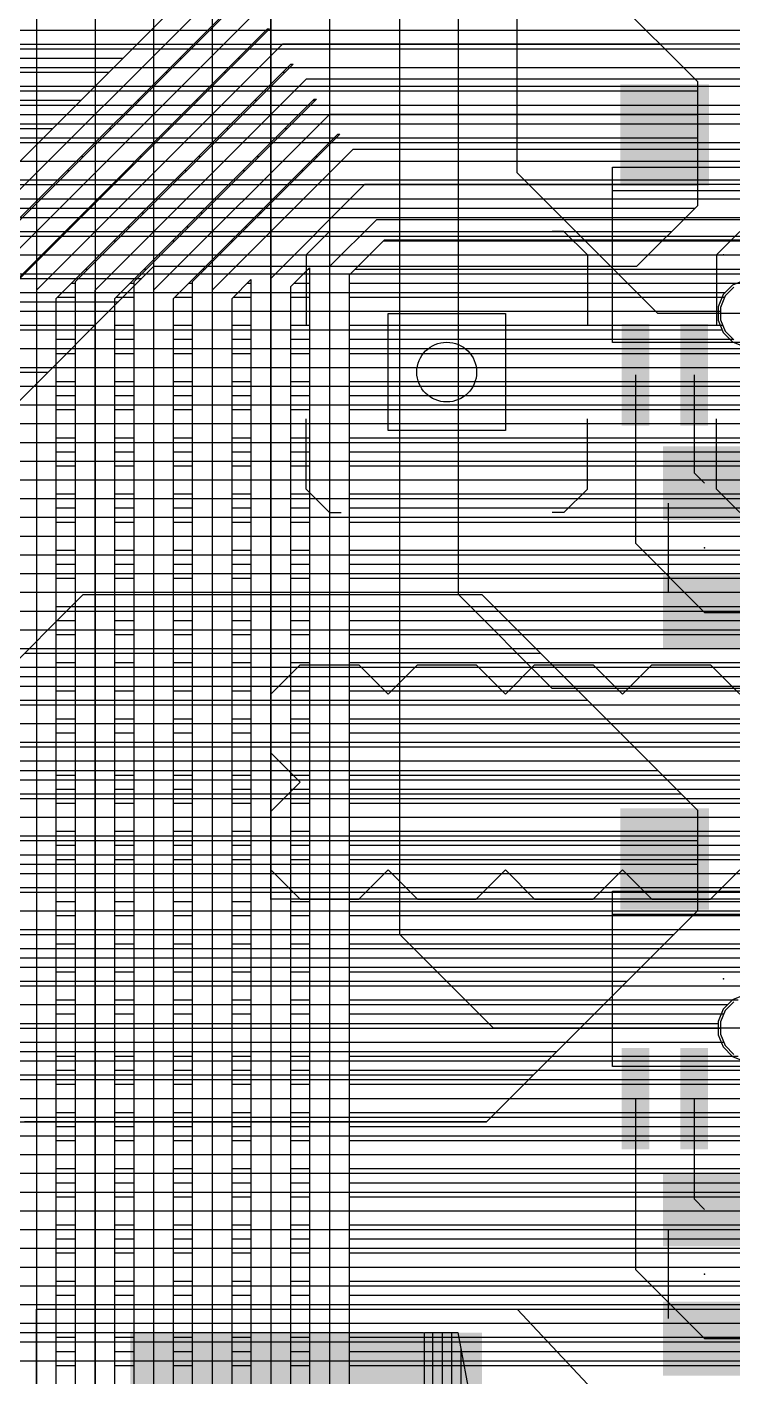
# Model space of a CAD drawing. Extents: x -0.45 to 6.54, y 0 to 7.98.
# Drawn here: x 1.202 to 1.804, y 5.283 to 6.435 of the extents above; entities that cross this region are included whole.
import ezdxf

# ---------------------------------------------------------------- set-up
doc = ezdxf.new("R2010")
doc.units = 0
for name, color, linetype in [('1', 22, 'CONTINUOUS'), ('15', 2, 'CONTINUOUS'), ('16', 175, 'CONTINUOUS'), ('2', 3, 'CONTINUOUS'), ('21', 253, 'CONTINUOUS'), ('23', 7, 'CONTINUOUS'), ('49', 253, 'CONTINUOUS'), ('51', 253, 'CONTINUOUS')]:
    doc.layers.add(name, color=color, linetype=linetype)

# ---------------------------------------------------------------- blocks, each defined once
blk = doc.blocks.new('RECT')
blk.add_solid([(-0.5, -0.5), (0.5, -0.5), (-0.5, 0.5), (0.5, 0.5)])

msp = doc.modelspace()

# ---------------------------------------------------------------- linework, layer by layer
at = {"layer": '1'}
for p, q in [((1.652, 6.51), (1.774, 6.388)), ((1.1, 6.42), (1.742, 6.42)), ((1.08, 6.4), (1.762, 6.4)), ((1.774, 6.388), (1.774, 6.282)), ((1.06, 6.38), (1.774, 6.38)), ((1.04, 6.36), (1.774, 6.36)), ((1.02, 6.34), (1.774, 6.34)), ((1, 6.32), (1.774, 6.32)), ((0.98, 6.3), (1.774, 6.3)), ((0.96, 6.28), (1.772, 6.28)), ((1.774, 6.282), (1.722, 6.23)), ((0.94, 6.26), (1.752, 6.26)), ((0.92, 6.24), (1.732, 6.24)), ((0.9, 6.22), (1.3, 6.22)), ((1.31, 6.23), (1.03, 5.95)), ((1.722, 6.23), (1.31, 6.23)), ((0.88, 6.2), (1.28, 6.2)), ((0.86, 6.18), (1.26, 6.18)), ((0.84, 6.16), (1.24, 6.16)), ((0.84, 6.14), (1.22, 6.14)), ((1.721, 6.137638), (1.721, 5.993882)), ((1.771, 6.137638), (1.771, 6.054118)), ((1.771, 6.054118), (1.78, 6.045118)), ((1.721, 5.993882), (1.78, 5.934882)), ((0.84, 5.54), (1.25, 5.95)), ((1.25, 5.95), (1.59, 5.95)), ((1.59, 5.95), (1.774, 5.766)), ((1.24, 5.94), (1.6, 5.94)), ((1.78, 5.934882), (1.87, 5.934882)), ((1.22, 5.92), (1.62, 5.92)), ((1.2, 5.9), (1.64, 5.9)), ((1.18, 5.88), (1.66, 5.88)), ((1.16, 5.86), (1.68, 5.86)), ((1.14, 5.84), (1.7, 5.84)), ((1.12, 5.82), (1.72, 5.82)), ((1.1, 5.8), (1.74, 5.8)), ((1.08, 5.78), (1.76, 5.78)), ((1.06, 5.76), (1.774, 5.76)), ((1.774, 5.766), (1.774, 5.68)), ((1.04, 5.74), (1.774, 5.74)), ((1.02, 5.72), (1.774, 5.72)), ((1, 5.7), (1.774, 5.7)), ((0.98, 5.68), (1.774, 5.68)), ((1.774, 5.68), (1.594, 5.5)), ((0.96, 5.66), (1.754, 5.66)), ((0.94, 5.64), (1.734, 5.64)), ((0.92, 5.62), (1.714, 5.62)), ((0.9, 5.6), (1.694, 5.6)), ((0.88, 5.58), (1.674, 5.58)), ((0.86, 5.56), (1.654, 5.56)), ((0.84, 5.54), (1.634, 5.54)), ((0.84, 5.52), (1.614, 5.52)), ((1.721, 5.519638), (1.721, 5.373882)), ((1.771, 5.519638), (1.771, 5.434118)), ((0.84, 5.5), (1.594, 5.5)), ((1.594, 5.5), (1.2, 5.5)), ((1.771, 5.434118), (1.78, 5.425118)), ((1.721, 5.373882), (1.78, 5.314882)), ((1.21, 4.86), (1.21, 5.34)), ((1.21, 5.34), (1.62, 5.34)), ((1.62, 5.34), (1.777, 5.173)), ((1.21, 5.328), (1.631281, 5.328)), ((1.21, 5.312), (1.646323, 5.312)), ((1.78, 5.314882), (1.8695, 5.314882)), ((1.78, 5.314882), (1.884882, 5.314882)), ((1.21, 5.296), (1.661365, 5.296))]:
    msp.add_line(p, q, dxfattribs=at)
at = {"layer": '15'}
for p, q in [((1.21, 7.38), (1.21, 2)), ((1.26, 7.35), (1.26, 2.63)), ((1.31, 7.31), (1.31, 3.29)), ((1.36, 7.27), (1.36, 3.89)), ((1.41, 7.23), (1.41, 4.46)), ((1.46, 7.19), (1.46, 5.11)), ((1.52, 5.66), (1.52, 7.16)), ((1.57, 5.95), (1.57, 7.12)), ((1.62, 6.31), (1.62, 7.08)), ((1.74, 6.19), (1.62, 6.31)), ((1.82, 6.19), (1.74, 6.19)), ((1.65, 5.87), (1.57, 5.95)), ((3.39, 5.87), (1.65, 5.87)), ((1.6, 5.58), (1.52, 5.66)), ((1.82, 5.58), (1.6, 5.58))]:
    msp.add_line(p, q, dxfattribs=at)
at = {"layer": '16'}
for p, q in [((0.333, 6.432), (6.362, 6.432)), ((0.333, 6.416), (6.362, 6.416)), ((0.330269, 6.4), (6.362, 6.4)), ((0.325982, 6.384), (6.362, 6.384)), ((0.316747, 6.368), (6.362, 6.368)), ((0.303914, 6.352), (6.362, 6.352)), ((0.284012, 6.336), (6.362, 6.336)), ((0.018, 6.32), (6.362, 6.32)), ((0.018, 6.304), (6.362, 6.304)), ((0.018, 6.288), (6.362, 6.288)), ((0.018, 6.272), (6.362, 6.272)), ((0.018, 6.256), (6.362, 6.256)), ((0.018, 6.24), (6.362, 6.24)), ((0.985809, 6.224), (6.362, 6.224)), ((1.028424, 6.208), (1.797695, 6.208)), ((1.803856, 6.214161), (1.795839, 6.206144)), ((1.814331, 6.2185), (1.803856, 6.214161)), ((1.795839, 6.206144), (1.7915, 6.195669)), ((1.049056, 6.192), (1.7915, 6.192)), ((1.7915, 6.195669), (1.7915, 6.184331)), ((1.063098, 6.176), (1.794951, 6.176)), ((1.7915, 6.184331), (1.795839, 6.173856)), ((1.795839, 6.173856), (1.803856, 6.165839)), ((1.803856, 6.165839), (1.814331, 6.1615)), ((1.072335, 6.16), (1.899695, 6.16)), ((1.078211, 6.144), (1.8915, 6.144)), ((1.082498, 6.128), (1.894122, 6.128)), ((1.083, 6.112), (1.913124, 6.112)), ((1.0829, 6.096), (6.362, 6.096)), ((1.078613, 6.08), (2.839189, 6.08)), ((1.073201, 6.064), (2.823189, 6.064)), ((1.063964, 6.048), (2.817, 6.048)), ((1.050556, 6.032), (2.817, 6.032)), ((1.031022, 6.016), (2.823189, 6.016)), ((0.991408, 6), (2.839189, 6)), ((0.018, 5.984), (6.362, 5.984)), ((0.018, 5.968), (6.362, 5.968)), ((0.018, 5.952), (6.362, 5.952)), ((0.018, 5.936), (6.362, 5.936)), ((0.018, 5.92), (6.362, 5.92)), ((0.018, 5.904), (6.362, 5.904)), ((0.281414, 5.888), (6.362, 5.888)), ((0.302414, 5.872), (6.362, 5.872)), ((0.315881, 5.856), (6.362, 5.856)), ((0.325118, 5.84), (6.362, 5.84)), ((0.329868, 5.824), (6.362, 5.824)), ((0.333, 5.808), (6.362, 5.808)), ((0.333, 5.792), (6.362, 5.792)), ((0.330537, 5.776), (5.378296, 5.776)), ((0.32625, 5.76), (5.363294, 5.76)), ((0.317324, 5.744), (5.361637, 5.744)), ((0.304914, 5.728), (5.371695, 5.728)), ((0.285744, 5.712), (6.362, 5.712)), ((0.244493, 5.696), (6.362, 5.696)), ((0.018, 5.68), (6.362, 5.68)), ((0.018, 5.664), (6.362, 5.664)), ((0.018, 5.648), (5.747695, 5.648)), ((0.018, 5.632), (5.7415, 5.632)), ((0.018, 5.616), (2.400655, 5.616)), ((0.018, 5.6), (1.799695, 5.6)), ((1.803856, 5.604161), (1.795839, 5.596144)), ((1.814331, 5.6085), (1.803856, 5.604161)), ((1.795839, 5.596144), (1.7915, 5.585669)), ((1.7915, 5.585669), (1.7915, 5.574331)), ((1.026692, 5.584), (1.7915, 5.584)), ((1.7915, 5.574331), (1.795839, 5.563856)), ((1.048056, 5.568), (1.794122, 5.568)), ((1.795839, 5.563856), (1.803856, 5.555839)), ((1.06252, 5.552), (1.813124, 5.552)), ((1.803856, 5.555839), (1.814331, 5.5515)), ((1.071758, 5.536), (1.885779, 5.536)), ((1.077943, 5.52), (1.8815, 5.52)), ((1.08223, 5.504), (1.885779, 5.504)), ((1.083, 5.488), (3.394122, 5.488)), ((1.083, 5.472), (3.413124, 5.472)), ((1.078881, 5.456), (6.362, 5.456)), ((1.073779, 5.44), (6.362, 5.44)), ((1.064541, 5.424), (2.401584, 5.424)), ((1.051556, 5.408), (2.385584, 5.408)), ((1.032754, 5.392), (2.3745, 5.392)), ((0.99514, 5.376), (2.3745, 5.376)), ((0.018, 5.36), (2.3745, 5.36)), ((0.018, 5.344), (2.3745, 5.344)), ((0.018, 5.328), (2.387083, 5.328)), ((0.018, 5.312), (2.403083, 5.312)), ((0.018, 5.296), (6.362, 5.296))]:
    msp.add_line(p, q, dxfattribs=at)
at = {"layer": '2'}
for p, q in [((1.372958, 6.497), (1.102958, 6.227)), ((1.38, 6.48), (1.11, 6.21)), ((1.127, 6.202958), (1.387042, 6.463)), ((1.388959, 6.463), (1.143, 6.217042)), ((1.4, 6.45), (1.16, 6.21)), ((0.331, 6.432), (1.307958, 6.432)), ((1.177, 6.202958), (1.407042, 6.433)), ((1.408959, 6.433), (1.193, 6.217042)), ((1.356042, 6.432), (1.357959, 6.432)), ((1.406042, 6.432), (1.407959, 6.432)), ((1.407042, 6.433), (1.408959, 6.433)), ((0.331, 6.42), (1.295958, 6.42)), ((1.42, 6.42), (1.21, 6.21)), ((1.344042, 6.42), (1.345959, 6.42)), ((1.394042, 6.42), (1.395959, 6.42)), ((2.98, 6.42), (1.42, 6.42)), ((0.330343, 6.408), (1.283958, 6.408)), ((1.332042, 6.408), (1.333959, 6.408)), ((1.382042, 6.408), (1.383959, 6.408)), ((0.327127, 6.396), (1.271958, 6.396)), ((1.227, 6.202958), (1.427042, 6.403)), ((1.428959, 6.403), (1.243, 6.217042)), ((1.320042, 6.396), (1.321959, 6.396)), ((1.370042, 6.396), (1.371959, 6.396)), ((1.420042, 6.396), (1.421959, 6.396)), ((1.427042, 6.403), (1.428959, 6.403)), ((0.323675, 6.384), (1.259958, 6.384)), ((1.44, 6.39), (1.26, 6.21)), ((1.308042, 6.384), (1.309959, 6.384)), ((1.358042, 6.384), (1.359959, 6.384)), ((1.408042, 6.384), (1.409959, 6.384)), ((2.92, 6.39), (1.44, 6.39)), ((0.316747, 6.372), (1.247958, 6.372)), ((1.277, 6.202958), (1.447042, 6.373)), ((1.448959, 6.373), (1.293, 6.217042)), ((1.296042, 6.372), (1.297959, 6.372)), ((1.346042, 6.372), (1.347959, 6.372)), ((1.396042, 6.372), (1.397959, 6.372)), ((1.446042, 6.372), (1.447959, 6.372)), ((1.447042, 6.373), (1.448959, 6.373)), ((0.309086, 6.36), (1.235958, 6.36)), ((1.284042, 6.36), (1.285959, 6.36)), ((1.46, 6.36), (1.31, 6.21)), ((1.334042, 6.36), (1.335959, 6.36)), ((1.384042, 6.36), (1.385959, 6.36)), ((1.434042, 6.36), (1.435959, 6.36)), ((2.91, 6.36), (1.46, 6.36)), ((0.297086, 6.348), (1.223958, 6.348)), ((1.272042, 6.348), (1.273959, 6.348)), ((1.322042, 6.348), (1.323959, 6.348)), ((1.372042, 6.348), (1.373959, 6.348)), ((1.422042, 6.348), (1.423959, 6.348)), ((0.280012, 6.336), (1.211958, 6.336)), ((1.260042, 6.336), (1.261959, 6.336)), ((1.310042, 6.336), (1.311959, 6.336)), ((1.327, 6.202958), (1.467042, 6.343)), ((1.468959, 6.343), (1.343, 6.217042)), ((1.360042, 6.336), (1.361959, 6.336)), ((1.410042, 6.336), (1.411959, 6.336)), ((1.460042, 6.336), (1.461959, 6.336)), ((1.467042, 6.343), (1.468959, 6.343)), ((1.248042, 6.324), (1.249959, 6.324)), ((1.298042, 6.324), (1.299959, 6.324)), ((1.348042, 6.324), (1.349959, 6.324)), ((1.48, 6.33), (1.36, 6.21)), ((1.398042, 6.324), (1.399959, 6.324)), ((1.448042, 6.324), (1.449959, 6.324)), ((2.88, 6.33), (1.48, 6.33)), ((1.236042, 6.312), (1.237959, 6.312)), ((1.286042, 6.312), (1.287959, 6.312)), ((1.336042, 6.312), (1.337959, 6.312)), ((1.386042, 6.312), (1.387959, 6.312)), ((1.436042, 6.312), (1.437959, 6.312)), ((1.224042, 6.3), (1.225959, 6.3)), ((1.274042, 6.3), (1.275959, 6.3)), ((1.324042, 6.3), (1.325959, 6.3)), ((1.374042, 6.3), (1.375959, 6.3)), ((1.49, 6.3), (1.41, 6.22)), ((1.424042, 6.3), (1.425959, 6.3)), ((2.87, 6.3), (1.49, 6.3)), ((1.212042, 6.288), (1.213959, 6.288)), ((1.262042, 6.288), (1.263959, 6.288)), ((1.312042, 6.288), (1.313959, 6.288)), ((1.362042, 6.288), (1.363959, 6.288)), ((1.412042, 6.288), (1.413959, 6.288)), ((1.250042, 6.276), (1.251959, 6.276)), ((1.300042, 6.276), (1.301959, 6.276)), ((1.350042, 6.276), (1.351959, 6.276)), ((1.400042, 6.276), (1.401959, 6.276)), ((1.5, 6.27), (1.46, 6.23)), ((2.82, 6.27), (1.5, 6.27)), ((1.238042, 6.264), (1.239959, 6.264)), ((1.288042, 6.264), (1.289959, 6.264)), ((1.338042, 6.264), (1.339959, 6.264)), ((1.388042, 6.264), (1.389959, 6.264)), ((1.226042, 6.252), (1.227959, 6.252)), ((1.276042, 6.252), (1.277959, 6.252)), ((1.326042, 6.252), (1.327959, 6.252)), ((1.376042, 6.252), (1.377959, 6.252)), ((1.477, 6.222958), (1.507042, 6.253)), ((1.506042, 6.252), (2.813958, 6.252)), ((1.507042, 6.253), (2.812958, 6.253)), ((1.214042, 6.24), (1.215959, 6.24)), ((1.264042, 6.24), (1.265959, 6.24)), ((1.314042, 6.24), (1.315959, 6.24)), ((1.364042, 6.24), (1.365959, 6.24)), ((1.494042, 6.24), (2.825958, 6.24)), ((1.202042, 6.228), (1.203959, 6.228)), ((1.252042, 6.228), (1.253959, 6.228)), ((1.302042, 6.228), (1.303959, 6.228)), ((1.352042, 6.228), (1.353959, 6.228)), ((1.41, 6.22), (1.41, 1.53)), ((1.427, 6.212958), (1.443, 6.228959)), ((1.442041, 6.228), (1.443, 6.228)), ((1.443, 6.228959), (1.443, 0.897042)), ((1.46, 6.23), (1.46, 0.89)), ((1.477, 0.882958), (1.477, 6.222958)), ((1.482042, 6.228), (2.837958, 6.228)), ((1.21, 6.21), (1.21, 4.01)), ((1.240042, 6.216), (1.243, 6.216)), ((1.243, 6.217042), (1.243, 3.354681)), ((1.26, 3.35), (1.26, 6.21)), ((1.290042, 6.216), (1.293, 6.216)), ((1.293, 6.217042), (1.293, 2.755667)), ((1.31, 6.21), (1.31, 2.75)), ((1.340042, 6.216), (1.343, 6.216)), ((1.343, 6.217042), (1.343, 2.176722)), ((1.36, 6.21), (1.36, 2.17)), ((1.377, 6.202958), (1.393, 6.218959)), ((1.390041, 6.216), (1.393, 6.216)), ((1.393, 6.218959), (1.393, 1.537042)), ((1.427, 1.522958), (1.427, 6.212958)), ((1.430041, 6.216), (1.443, 6.216)), ((1.477, 6.216), (1.813522, 6.216)), ((1.804989, 6.212466), (1.797534, 6.205011)), ((1.227, 4.013305), (1.227, 6.202958)), ((1.228042, 6.204), (1.243, 6.204)), ((1.277, 3.352119), (1.277, 6.202958)), ((1.278042, 6.204), (1.293, 6.204)), ((1.327, 2.751208), (1.327, 6.202958)), ((1.328042, 6.204), (1.343, 6.204)), ((1.377, 2.170273), (1.377, 6.202958)), ((1.378041, 6.204), (1.393, 6.204)), ((1.427, 6.204), (1.443, 6.204)), ((1.477, 6.204), (1.797116, 6.204)), ((1.797534, 6.205011), (1.7935, 6.195271)), ((1.227, 6.192), (1.243, 6.192)), ((1.277, 6.192), (1.293, 6.192)), ((1.327, 6.192), (1.343, 6.192)), ((1.377, 6.192), (1.393, 6.192)), ((1.427, 6.192), (1.443, 6.192)), ((1.477, 6.192), (1.7935, 6.192)), ((1.7935, 6.195271), (1.7935, 6.184729)), ((1.7935, 6.184729), (1.797534, 6.174989)), ((1.227, 6.18), (1.243, 6.18)), ((1.277, 6.18), (1.293, 6.18)), ((1.327, 6.18), (1.343, 6.18)), ((1.377, 6.18), (1.393, 6.18)), ((1.427, 6.18), (1.443, 6.18)), ((1.477, 6.18), (1.795459, 6.18)), ((1.797534, 6.174989), (1.804989, 6.167534)), ((1.227, 6.168), (1.243, 6.168)), ((1.277, 6.168), (1.293, 6.168)), ((1.327, 6.168), (1.343, 6.168)), ((1.377, 6.168), (1.393, 6.168)), ((1.427, 6.168), (1.443, 6.168)), ((1.477, 6.168), (1.804523, 6.168)), ((1.227, 6.156), (1.243, 6.156)), ((1.277, 6.156), (1.293, 6.156)), ((1.327, 6.156), (1.343, 6.156)), ((1.377, 6.156), (1.393, 6.156)), ((1.427, 6.156), (1.443, 6.156)), ((1.477, 6.156), (2.822249, 6.156)), ((1.227, 6.144), (1.243, 6.144)), ((1.277, 6.144), (1.293, 6.144)), ((1.327, 6.144), (1.343, 6.144)), ((1.377, 6.144), (1.393, 6.144)), ((1.427, 6.144), (1.443, 6.144)), ((1.477, 6.144), (2.819, 6.144)), ((1.227, 6.132), (1.243, 6.132)), ((1.277, 6.132), (1.293, 6.132)), ((1.327, 6.132), (1.343, 6.132)), ((1.377, 6.132), (1.393, 6.132)), ((1.427, 6.132), (1.443, 6.132)), ((1.477, 6.132), (2.819, 6.132)), ((1.227, 6.12), (1.243, 6.12)), ((1.277, 6.12), (1.293, 6.12)), ((1.327, 6.12), (1.343, 6.12)), ((1.377, 6.12), (1.393, 6.12)), ((1.427, 6.12), (1.443, 6.12)), ((1.477, 6.12), (2.823906, 6.12)), ((1.227, 6.108), (1.243, 6.108)), ((1.277, 6.108), (1.293, 6.108)), ((1.327, 6.108), (1.343, 6.108)), ((1.377, 6.108), (1.393, 6.108)), ((1.427, 6.108), (1.443, 6.108)), ((1.477, 6.108), (2.834017, 6.108)), ((1.227, 6.096), (1.243, 6.096)), ((1.277, 6.096), (1.293, 6.096)), ((1.327, 6.096), (1.343, 6.096)), ((1.377, 6.096), (1.393, 6.096)), ((1.427, 6.096), (1.443, 6.096)), ((1.477, 6.096), (2.893, 6.096)), ((1.227, 6.084), (1.243, 6.084)), ((1.277, 6.084), (1.293, 6.084)), ((1.327, 6.084), (1.343, 6.084)), ((1.377, 6.084), (1.393, 6.084)), ((1.427, 6.084), (1.443, 6.084)), ((1.477, 6.084), (2.893, 6.084)), ((1.227, 6.072), (1.243, 6.072)), ((1.277, 6.072), (1.293, 6.072)), ((1.327, 6.072), (1.343, 6.072)), ((1.377, 6.072), (1.393, 6.072)), ((1.427, 6.072), (1.443, 6.072)), ((1.477, 6.072), (2.834017, 6.072)), ((1.227, 6.06), (1.243, 6.06)), ((1.277, 6.06), (1.293, 6.06)), ((1.327, 6.06), (1.343, 6.06)), ((1.377, 6.06), (1.393, 6.06)), ((1.427, 6.06), (1.443, 6.06)), ((1.477, 6.06), (2.823906, 6.06)), ((1.227, 6.048), (1.243, 6.048)), ((1.277, 6.048), (1.293, 6.048)), ((1.327, 6.048), (1.343, 6.048)), ((1.377, 6.048), (1.393, 6.048)), ((1.427, 6.048), (1.443, 6.048)), ((1.477, 6.048), (2.819, 6.048)), ((1.227, 6.036), (1.243, 6.036)), ((1.277, 6.036), (1.293, 6.036)), ((1.327, 6.036), (1.343, 6.036)), ((1.377, 6.036), (1.393, 6.036)), ((1.427, 6.036), (1.443, 6.036)), ((1.477, 6.036), (2.819, 6.036)), ((1.227, 6.024), (1.243, 6.024)), ((1.277, 6.024), (1.293, 6.024)), ((1.327, 6.024), (1.343, 6.024)), ((1.377, 6.024), (1.393, 6.024)), ((1.427, 6.024), (1.443, 6.024)), ((1.477, 6.024), (2.822249, 6.024)), ((1.227, 6.012), (1.243, 6.012)), ((1.277, 6.012), (1.293, 6.012)), ((1.327, 6.012), (1.343, 6.012)), ((1.377, 6.012), (1.393, 6.012)), ((1.427, 6.012), (1.443, 6.012)), ((1.477, 6.012), (2.830017, 6.012)), ((1.227, 6), (1.243, 6)), ((1.277, 6), (1.293, 6)), ((1.327, 6), (1.343, 6)), ((1.377, 6), (1.393, 6)), ((1.427, 6), (1.443, 6)), ((1.477, 6), (2.84943, 6)), ((1.227, 5.988), (1.243, 5.988)), ((1.277, 5.988), (1.293, 5.988)), ((1.327, 5.988), (1.343, 5.988)), ((1.377, 5.988), (1.393, 5.988)), ((1.427, 5.988), (1.443, 5.988)), ((1.477, 5.988), (3.864, 5.988)), ((1.227, 5.976), (1.243, 5.976)), ((1.277, 5.976), (1.293, 5.976)), ((1.327, 5.976), (1.343, 5.976)), ((1.377, 5.976), (1.393, 5.976)), ((1.427, 5.976), (1.443, 5.976)), ((1.477, 5.976), (1.914523, 5.976)), ((1.227, 5.964), (1.243, 5.964)), ((1.277, 5.964), (1.293, 5.964)), ((1.327, 5.964), (1.343, 5.964)), ((1.377, 5.964), (1.393, 5.964)), ((1.427, 5.964), (1.443, 5.964)), ((1.477, 5.964), (1.905459, 5.964)), ((1.227, 5.952), (1.243, 5.952)), ((1.277, 5.952), (1.293, 5.952)), ((1.327, 5.952), (1.343, 5.952)), ((1.377, 5.952), (1.393, 5.952)), ((1.427, 5.952), (1.443, 5.952)), ((1.477, 5.952), (1.9035, 5.952)), ((1.227, 5.94), (1.243, 5.94)), ((1.277, 5.94), (1.293, 5.94)), ((1.327, 5.94), (1.343, 5.94)), ((1.377, 5.94), (1.393, 5.94)), ((1.427, 5.94), (1.443, 5.94)), ((1.477, 5.94), (1.907116, 5.94)), ((1.227, 5.928), (1.243, 5.928)), ((1.277, 5.928), (1.293, 5.928)), ((1.327, 5.928), (1.343, 5.928)), ((1.377, 5.928), (1.393, 5.928)), ((1.427, 5.928), (1.443, 5.928)), ((1.477, 5.928), (1.923522, 5.928)), ((1.227, 5.916), (1.243, 5.916)), ((1.277, 5.916), (1.293, 5.916)), ((1.327, 5.916), (1.343, 5.916)), ((1.377, 5.916), (1.393, 5.916)), ((1.427, 5.916), (1.443, 5.916)), ((1.477, 5.916), (3.864, 5.916)), ((1.227, 5.904), (1.243, 5.904)), ((1.277, 5.904), (1.293, 5.904)), ((1.327, 5.904), (1.343, 5.904)), ((1.377, 5.904), (1.393, 5.904)), ((1.427, 5.904), (1.443, 5.904)), ((1.477, 5.904), (3.864, 5.904)), ((1.227, 5.892), (1.243, 5.892)), ((1.277, 5.892), (1.293, 5.892)), ((1.327, 5.892), (1.343, 5.892)), ((1.377, 5.892), (1.393, 5.892)), ((1.427, 5.892), (1.443, 5.892)), ((1.477, 5.892), (3.864, 5.892)), ((1.227, 5.88), (1.243, 5.88)), ((1.277, 5.88), (1.293, 5.88)), ((1.327, 5.88), (1.343, 5.88)), ((1.377, 5.88), (1.393, 5.88)), ((1.427, 5.88), (1.443, 5.88)), ((1.477, 5.88), (3.864, 5.88)), ((1.227, 5.868), (1.243, 5.868)), ((1.277, 5.868), (1.293, 5.868)), ((1.327, 5.868), (1.343, 5.868)), ((1.377, 5.868), (1.393, 5.868)), ((1.427, 5.868), (1.443, 5.868)), ((1.477, 5.868), (3.864, 5.868)), ((1.227, 5.856), (1.243, 5.856)), ((1.277, 5.856), (1.293, 5.856)), ((1.327, 5.856), (1.343, 5.856)), ((1.377, 5.856), (1.393, 5.856)), ((1.427, 5.856), (1.443, 5.856)), ((1.477, 5.856), (3.864, 5.856)), ((1.227, 5.844), (1.243, 5.844)), ((1.277, 5.844), (1.293, 5.844)), ((1.327, 5.844), (1.343, 5.844)), ((1.377, 5.844), (1.393, 5.844)), ((1.427, 5.844), (1.443, 5.844)), ((1.477, 5.844), (3.864, 5.844)), ((1.227, 5.832), (1.243, 5.832)), ((1.277, 5.832), (1.293, 5.832)), ((1.327, 5.832), (1.343, 5.832)), ((1.377, 5.832), (1.393, 5.832)), ((1.427, 5.832), (1.443, 5.832)), ((1.477, 5.832), (3.864, 5.832)), ((1.227, 5.82), (1.243, 5.82)), ((1.277, 5.82), (1.293, 5.82)), ((1.327, 5.82), (1.343, 5.82)), ((1.377, 5.82), (1.393, 5.82)), ((1.427, 5.82), (1.443, 5.82)), ((1.477, 5.82), (3.864, 5.82)), ((1.227, 5.808), (1.243, 5.808)), ((1.277, 5.808), (1.293, 5.808)), ((1.327, 5.808), (1.343, 5.808)), ((1.377, 5.808), (1.393, 5.808)), ((1.427, 5.808), (1.443, 5.808)), ((1.477, 5.808), (3.864, 5.808)), ((1.227, 5.796), (1.243, 5.796)), ((1.277, 5.796), (1.293, 5.796)), ((1.327, 5.796), (1.343, 5.796)), ((1.377, 5.796), (1.393, 5.796)), ((1.427, 5.796), (1.443, 5.796)), ((1.477, 5.796), (3.864, 5.796)), ((1.227, 5.784), (1.243, 5.784)), ((1.277, 5.784), (1.293, 5.784)), ((1.327, 5.784), (1.343, 5.784)), ((1.377, 5.784), (1.393, 5.784)), ((1.427, 5.784), (1.443, 5.784)), ((1.477, 5.784), (3.864, 5.784)), ((1.227, 5.772), (1.243, 5.772)), ((1.277, 5.772), (1.293, 5.772)), ((1.327, 5.772), (1.343, 5.772)), ((1.377, 5.772), (1.393, 5.772)), ((1.427, 5.772), (1.443, 5.772)), ((1.477, 5.772), (3.864, 5.772)), ((1.227, 5.76), (1.243, 5.76)), ((1.277, 5.76), (1.293, 5.76)), ((1.327, 5.76), (1.343, 5.76)), ((1.377, 5.76), (1.393, 5.76)), ((1.427, 5.76), (1.443, 5.76)), ((1.477, 5.76), (3.864, 5.76)), ((1.227, 5.748), (1.243, 5.748)), ((1.277, 5.748), (1.293, 5.748)), ((1.327, 5.748), (1.343, 5.748)), ((1.377, 5.748), (1.393, 5.748)), ((1.427, 5.748), (1.443, 5.748)), ((1.477, 5.748), (3.864, 5.748)), ((1.227, 5.736), (1.243, 5.736)), ((1.277, 5.736), (1.293, 5.736)), ((1.327, 5.736), (1.343, 5.736)), ((1.377, 5.736), (1.393, 5.736)), ((1.427, 5.736), (1.443, 5.736)), ((1.477, 5.736), (3.864, 5.736)), ((1.227, 5.724), (1.243, 5.724)), ((1.277, 5.724), (1.293, 5.724)), ((1.327, 5.724), (1.343, 5.724)), ((1.377, 5.724), (1.393, 5.724)), ((1.427, 5.724), (1.443, 5.724)), ((1.477, 5.724), (3.864, 5.724)), ((1.227, 5.712), (1.243, 5.712)), ((1.277, 5.712), (1.293, 5.712)), ((1.327, 5.712), (1.343, 5.712)), ((1.377, 5.712), (1.393, 5.712)), ((1.427, 5.712), (1.443, 5.712)), ((1.477, 5.712), (3.864, 5.712)), ((1.227, 5.7), (1.243, 5.7)), ((1.277, 5.7), (1.293, 5.7)), ((1.327, 5.7), (1.343, 5.7)), ((1.377, 5.7), (1.393, 5.7)), ((1.427, 5.7), (1.443, 5.7)), ((1.477, 5.7), (3.864, 5.7)), ((1.227, 5.688), (1.243, 5.688)), ((1.277, 5.688), (1.293, 5.688)), ((1.327, 5.688), (1.343, 5.688)), ((1.377, 5.688), (1.393, 5.688)), ((1.427, 5.688), (1.443, 5.688)), ((1.477, 5.688), (3.864, 5.688)), ((1.227, 5.676), (1.243, 5.676)), ((1.277, 5.676), (1.293, 5.676)), ((1.327, 5.676), (1.343, 5.676)), ((1.377, 5.676), (1.393, 5.676)), ((1.427, 5.676), (1.443, 5.676)), ((1.477, 5.676), (3.864, 5.676)), ((1.227, 5.664), (1.243, 5.664)), ((1.277, 5.664), (1.293, 5.664)), ((1.327, 5.664), (1.343, 5.664)), ((1.377, 5.664), (1.393, 5.664)), ((1.427, 5.664), (1.443, 5.664)), ((1.477, 5.664), (3.864, 5.664)), ((1.227, 5.652), (1.243, 5.652)), ((1.277, 5.652), (1.293, 5.652)), ((1.327, 5.652), (1.343, 5.652)), ((1.377, 5.652), (1.393, 5.652)), ((1.427, 5.652), (1.443, 5.652)), ((1.477, 5.652), (3.864, 5.652)), ((1.227, 5.64), (1.243, 5.64)), ((1.277, 5.64), (1.293, 5.64)), ((1.327, 5.64), (1.343, 5.64)), ((1.377, 5.64), (1.393, 5.64)), ((1.427, 5.64), (1.443, 5.64)), ((1.477, 5.64), (3.864, 5.64)), ((1.227, 5.628), (1.243, 5.628)), ((1.277, 5.628), (1.293, 5.628)), ((1.327, 5.628), (1.343, 5.628)), ((1.377, 5.628), (1.393, 5.628)), ((1.427, 5.628), (1.443, 5.628)), ((1.477, 5.628), (3.864, 5.628)), ((1.227, 5.616), (1.243, 5.616)), ((1.277, 5.616), (1.293, 5.616)), ((1.327, 5.616), (1.343, 5.616)), ((1.377, 5.616), (1.393, 5.616)), ((1.427, 5.616), (1.443, 5.616)), ((1.477, 5.616), (3.864, 5.616)), ((1.227, 5.604), (1.243, 5.604)), ((1.277, 5.604), (1.293, 5.604)), ((1.327, 5.604), (1.343, 5.604)), ((1.377, 5.604), (1.393, 5.604)), ((1.427, 5.604), (1.443, 5.604)), ((1.477, 5.604), (1.808694, 5.604)), ((1.804989, 5.602466), (1.797534, 5.595011)), ((1.227, 5.592), (1.243, 5.592)), ((1.277, 5.592), (1.293, 5.592)), ((1.327, 5.592), (1.343, 5.592)), ((1.377, 5.592), (1.393, 5.592)), ((1.427, 5.592), (1.443, 5.592)), ((1.477, 5.592), (1.796287, 5.592)), ((1.797534, 5.595011), (1.7935, 5.585271)), ((1.227, 5.58), (1.243, 5.58)), ((1.277, 5.58), (1.293, 5.58)), ((1.327, 5.58), (1.343, 5.58)), ((1.377, 5.58), (1.393, 5.58)), ((1.427, 5.58), (1.443, 5.58)), ((1.477, 5.58), (1.7935, 5.58)), ((1.7935, 5.585271), (1.7935, 5.574729)), ((1.7935, 5.574729), (1.797534, 5.564989)), ((1.227, 5.568), (1.243, 5.568)), ((1.277, 5.568), (1.293, 5.568)), ((1.327, 5.568), (1.343, 5.568)), ((1.377, 5.568), (1.393, 5.568)), ((1.427, 5.568), (1.443, 5.568)), ((1.477, 5.568), (1.796287, 5.568)), ((1.797534, 5.564989), (1.804989, 5.557534)), ((1.227, 5.556), (1.243, 5.556)), ((1.277, 5.556), (1.293, 5.556)), ((1.327, 5.556), (1.343, 5.556)), ((1.377, 5.556), (1.393, 5.556)), ((1.427, 5.556), (1.443, 5.556)), ((1.477, 5.556), (1.808693, 5.556)), ((1.227, 5.544), (1.243, 5.544)), ((1.277, 5.544), (1.293, 5.544)), ((1.327, 5.544), (1.343, 5.544)), ((1.377, 5.544), (1.393, 5.544)), ((1.427, 5.544), (1.443, 5.544)), ((1.477, 5.544), (2.409267, 5.544)), ((1.227, 5.532), (1.243, 5.532)), ((1.277, 5.532), (1.293, 5.532)), ((1.327, 5.532), (1.343, 5.532)), ((1.377, 5.532), (1.393, 5.532)), ((1.427, 5.532), (1.443, 5.532)), ((1.477, 5.532), (2.424084, 5.532)), ((1.227, 5.52), (1.243, 5.52)), ((1.277, 5.52), (1.293, 5.52)), ((1.327, 5.52), (1.343, 5.52)), ((1.377, 5.52), (1.393, 5.52)), ((1.427, 5.52), (1.443, 5.52)), ((1.477, 5.52), (3.402523, 5.52)), ((1.227, 5.508), (1.243, 5.508)), ((1.277, 5.508), (1.293, 5.508)), ((1.327, 5.508), (1.343, 5.508)), ((1.377, 5.508), (1.393, 5.508)), ((1.427, 5.508), (1.443, 5.508)), ((1.477, 5.508), (3.39463, 5.508)), ((1.227, 5.496), (1.243, 5.496)), ((1.277, 5.496), (1.293, 5.496)), ((1.327, 5.496), (1.343, 5.496)), ((1.377, 5.496), (1.393, 5.496)), ((1.427, 5.496), (1.443, 5.496)), ((1.477, 5.496), (3.3935, 5.496)), ((1.227, 5.484), (1.243, 5.484)), ((1.277, 5.484), (1.293, 5.484)), ((1.327, 5.484), (1.343, 5.484)), ((1.377, 5.484), (1.393, 5.484)), ((1.427, 5.484), (1.443, 5.484)), ((1.477, 5.484), (3.398523, 5.484)), ((1.227, 5.472), (1.243, 5.472)), ((1.277, 5.472), (1.293, 5.472)), ((1.327, 5.472), (1.343, 5.472)), ((1.377, 5.472), (1.393, 5.472)), ((1.427, 5.472), (1.443, 5.472)), ((1.477, 5.472), (3.864, 5.472)), ((1.227, 5.46), (1.243, 5.46)), ((1.277, 5.46), (1.293, 5.46)), ((1.327, 5.46), (1.343, 5.46)), ((1.377, 5.46), (1.393, 5.46)), ((1.427, 5.46), (1.443, 5.46)), ((1.477, 5.46), (3.864, 5.46)), ((1.227, 5.448), (1.243, 5.448)), ((1.277, 5.448), (1.293, 5.448)), ((1.327, 5.448), (1.343, 5.448)), ((1.377, 5.448), (1.393, 5.448)), ((1.427, 5.448), (1.443, 5.448)), ((1.477, 5.448), (3.864, 5.448)), ((1.227, 5.436), (1.243, 5.436)), ((1.277, 5.436), (1.293, 5.436)), ((1.327, 5.436), (1.343, 5.436)), ((1.377, 5.436), (1.393, 5.436)), ((1.427, 5.436), (1.443, 5.436)), ((1.477, 5.436), (3.864, 5.436)), ((1.227, 5.424), (1.243, 5.424)), ((1.277, 5.424), (1.293, 5.424)), ((1.327, 5.424), (1.343, 5.424)), ((1.377, 5.424), (1.393, 5.424)), ((1.427, 5.424), (1.443, 5.424)), ((1.477, 5.424), (3.864, 5.424)), ((1.227, 5.412), (1.243, 5.412)), ((1.277, 5.412), (1.293, 5.412)), ((1.327, 5.412), (1.343, 5.412)), ((1.377, 5.412), (1.393, 5.412)), ((1.427, 5.412), (1.443, 5.412)), ((1.477, 5.412), (3.864, 5.412)), ((1.227, 5.4), (1.243, 5.4)), ((1.277, 5.4), (1.293, 5.4)), ((1.327, 5.4), (1.343, 5.4)), ((1.377, 5.4), (1.393, 5.4)), ((1.427, 5.4), (1.443, 5.4)), ((1.477, 5.4), (2.415767, 5.4)), ((1.227, 5.388), (1.243, 5.388)), ((1.277, 5.388), (1.293, 5.388)), ((1.327, 5.388), (1.343, 5.388)), ((1.377, 5.388), (1.393, 5.388)), ((1.427, 5.388), (1.443, 5.388)), ((1.477, 5.388), (2.406096, 5.388)), ((1.227, 5.376), (1.243, 5.376)), ((1.277, 5.376), (1.293, 5.376)), ((1.327, 5.376), (1.343, 5.376)), ((1.377, 5.376), (1.393, 5.376)), ((1.427, 5.376), (1.443, 5.376)), ((1.477, 5.376), (2.4015, 5.376)), ((1.227, 5.364), (1.243, 5.364)), ((1.277, 5.364), (1.293, 5.364)), ((1.327, 5.364), (1.343, 5.364)), ((1.377, 5.364), (1.393, 5.364)), ((1.427, 5.364), (1.443, 5.364)), ((1.477, 5.364), (2.4015, 5.364)), ((1.227, 5.352), (1.243, 5.352)), ((1.277, 5.352), (1.293, 5.352)), ((1.327, 5.352), (1.343, 5.352)), ((1.377, 5.352), (1.393, 5.352)), ((1.427, 5.352), (1.443, 5.352)), ((1.477, 5.352), (2.40506, 5.352)), ((1.227, 5.34), (1.243, 5.34)), ((1.277, 5.34), (1.293, 5.34)), ((1.327, 5.34), (1.343, 5.34)), ((1.377, 5.34), (1.393, 5.34)), ((1.427, 5.34), (1.443, 5.34)), ((1.477, 5.34), (2.413267, 5.34)), ((1.227, 5.328), (1.243, 5.328)), ((1.277, 5.328), (1.293, 5.328)), ((1.327, 5.328), (1.343, 5.328)), ((1.377, 5.328), (1.393, 5.328)), ((1.427, 5.328), (1.443, 5.328)), ((1.477, 5.328), (2.433741, 5.328)), ((1.227, 5.316), (1.243, 5.316)), ((1.277, 5.316), (1.293, 5.316)), ((1.327, 5.316), (1.343, 5.316)), ((1.377, 5.316), (1.393, 5.316)), ((1.427, 5.316), (1.443, 5.316)), ((1.477, 5.316), (3.512509, 5.316)), ((1.227, 5.304), (1.243, 5.304)), ((1.277, 5.304), (1.293, 5.304)), ((1.327, 5.304), (1.343, 5.304)), ((1.377, 5.304), (1.393, 5.304)), ((1.427, 5.304), (1.443, 5.304)), ((1.477, 5.304), (3.520211, 5.304)), ((1.227, 5.292), (1.243, 5.292)), ((1.277, 5.292), (1.293, 5.292)), ((1.327, 5.292), (1.343, 5.292)), ((1.377, 5.292), (1.393, 5.292)), ((1.427, 5.292), (1.443, 5.292)), ((1.477, 5.292), (3.864, 5.292))]:
    msp.add_line(p, q, dxfattribs=at)
at = {"layer": '21'}
for p, q in [((1.179882, 5.32), (1.540118, 5.32)), ((1.18, 5.32), (1.235, 5.32)), ((1.541102, 5.32), (1.569409, 5.32)), ((1.541102, 4.92), (1.541102, 5.32)), ((1.548, 5.32), (1.548, 4.92)), ((1.556, 5.32), (1.556, 4.92)), ((1.564, 5.32), (1.564, 4.92)), ((1.569409, 5.32), (1.589173, 5.215236)), ((1.572, 5.306268), (1.572, 4.932421))]:
    msp.add_line(p, q, dxfattribs=at)
at = {"layer": '23'}
for p in [(1.796, 6.24), (1.78, 5.99), (1.41, 5.69), (1.796, 5.622), (1.78, 5.37)]:
    msp.add_point(p, dxfattribs=at)
at = {"layer": '49'}
for p, q in [((1.41, 5.69), (1.41, 6.79)), ((1.44, 6.24), (1.46, 6.26)), ((1.46, 6.26), (1.47, 6.26)), ((1.66, 6.26), (1.65, 6.26)), ((1.68, 6.24), (1.66, 6.26)), ((1.79, 6.24), (1.81, 6.26)), ((1.44, 6.24), (1.44, 6.18)), ((1.68, 6.24), (1.68, 6.18)), ((1.79, 6.24), (1.79, 6.18)), ((1.51, 6.09), (1.51, 6.19)), ((1.51, 6.19), (1.61, 6.19)), ((1.61, 6.19), (1.61, 6.09)), ((1.44, 6.04), (1.44, 6.1)), ((1.68, 6.04), (1.68, 6.1)), ((1.79, 6.04), (1.79, 6.1)), ((1.61, 6.09), (1.51, 6.09)), ((1.44, 6.04), (1.46, 6.02)), ((1.68, 6.04), (1.66, 6.02)), ((1.79, 6.04), (1.81, 6.02)), ((1.46, 6.02), (1.47, 6.02)), ((1.66, 6.02), (1.65, 6.02)), ((1.41, 5.865), (1.435, 5.89)), ((1.435, 5.89), (1.485, 5.89)), ((1.485, 5.89), (1.51, 5.865)), ((1.51, 5.865), (1.535, 5.89)), ((1.535, 5.89), (1.585, 5.89)), ((1.585, 5.89), (1.61, 5.865)), ((1.61, 5.865), (1.635, 5.89)), ((1.635, 5.89), (1.685, 5.89)), ((1.685, 5.89), (1.71, 5.865)), ((1.71, 5.865), (1.735, 5.89)), ((1.735, 5.89), (1.785, 5.89)), ((1.785, 5.89), (1.81, 5.865)), ((1.41, 5.815), (1.41, 5.865)), ((1.435, 5.79), (1.41, 5.815)), ((1.41, 5.765), (1.435, 5.79)), ((1.41, 5.765), (1.41, 5.715)), ((1.41, 5.715), (1.435, 5.69)), ((1.51, 5.715), (1.485, 5.69)), ((1.535, 5.69), (1.51, 5.715)), ((1.61, 5.715), (1.585, 5.69)), ((1.635, 5.69), (1.61, 5.715)), ((1.71, 5.715), (1.685, 5.69)), ((1.735, 5.69), (1.71, 5.715)), ((1.81, 5.715), (1.785, 5.69)), ((6.31, 5.69), (1.41, 5.69)), ((1.435, 5.69), (1.485, 5.69)), ((1.535, 5.69), (1.585, 5.69)), ((1.635, 5.69), (1.685, 5.69)), ((1.735, 5.69), (1.785, 5.69))]:
    msp.add_line(p, q, dxfattribs=at)
msp.add_circle((1.56, 6.14), 0.025495, dxfattribs=at)
at = {"layer": '51'}
for p, q in [((1.701512, 6.295118), (1.701512, 6.314803)), ((1.701512, 6.314803), (1.890488, 6.314803)), ((1.701512, 6.165197), (1.701512, 6.295118)), ((1.701512, 6.295118), (1.890488, 6.295118)), ((1.890488, 6.165197), (1.701512, 6.165197)), ((1.749016, 6.027992), (1.749016, 5.952008)), ((1.701512, 5.677118), (1.701512, 5.696803)), ((1.701512, 5.696803), (1.890488, 5.696803)), ((1.701512, 5.547197), (1.701512, 5.677118)), ((1.701512, 5.677118), (1.890488, 5.677118)), ((1.890488, 5.547197), (1.701512, 5.547197)), ((1.749016, 5.407992), (1.749016, 5.332008))]:
    msp.add_line(p, q, dxfattribs=at)

# ---------------------------------------------------------------- block references
at = {"layer": '1'}
for p, xscale, yscale, rotation in [((1.746, 6.342362), 0.075591, 0.086614, 180), ((1.721, 6.137638), 0.023622, 0.086614, 180), ((1.771, 6.137638), 0.023622, 0.086614, 180), ((1.78, 6.045118), 0.062992, 0.070866, 270), ((1.78, 5.934882), 0.062992, 0.070866, 270), ((1.746, 5.724362), 0.075591, 0.086614, 180), ((1.721, 5.519638), 0.023622, 0.086614, 180), ((1.771, 5.519638), 0.023622, 0.086614, 180), ((1.78, 5.425118), 0.062992, 0.070866, 270), ((1.78, 5.314882), 0.062992, 0.070866, 270), ((1.44, 5.12), 0.4, 0.3, 270)]:
    msp.add_blockref('RECT', p, dxfattribs=dict(at, xscale=xscale, yscale=yscale, rotation=rotation))
at = {"layer": '51'}
for p, xscale, yscale, rotation in [((1.721, 6.340394), 0.019291, 0.043307, 180), ((1.771, 6.340394), 0.019291, 0.043307, 180), ((1.721, 6.139606), 0.019291, 0.043307, 180), ((1.771, 6.139606), 0.019291, 0.043307, 180), ((1.779965, 6.042234), 0.029531, 0.066929, 270), ((1.780035, 5.937766), 0.029531, 0.066929, 270), ((1.721, 5.722394), 0.019291, 0.043307, 180), ((1.771, 5.722394), 0.019291, 0.043307, 180), ((1.721, 5.521606), 0.019291, 0.043307, 180), ((1.771, 5.521606), 0.019291, 0.043307, 180), ((1.779965, 5.422234), 0.029531, 0.066929, 270), ((1.780035, 5.317766), 0.029531, 0.066929, 270)]:
    msp.add_blockref('RECT', p, dxfattribs=dict(at, xscale=xscale, yscale=yscale, rotation=rotation))

doc.saveas('drawing.dxf')
